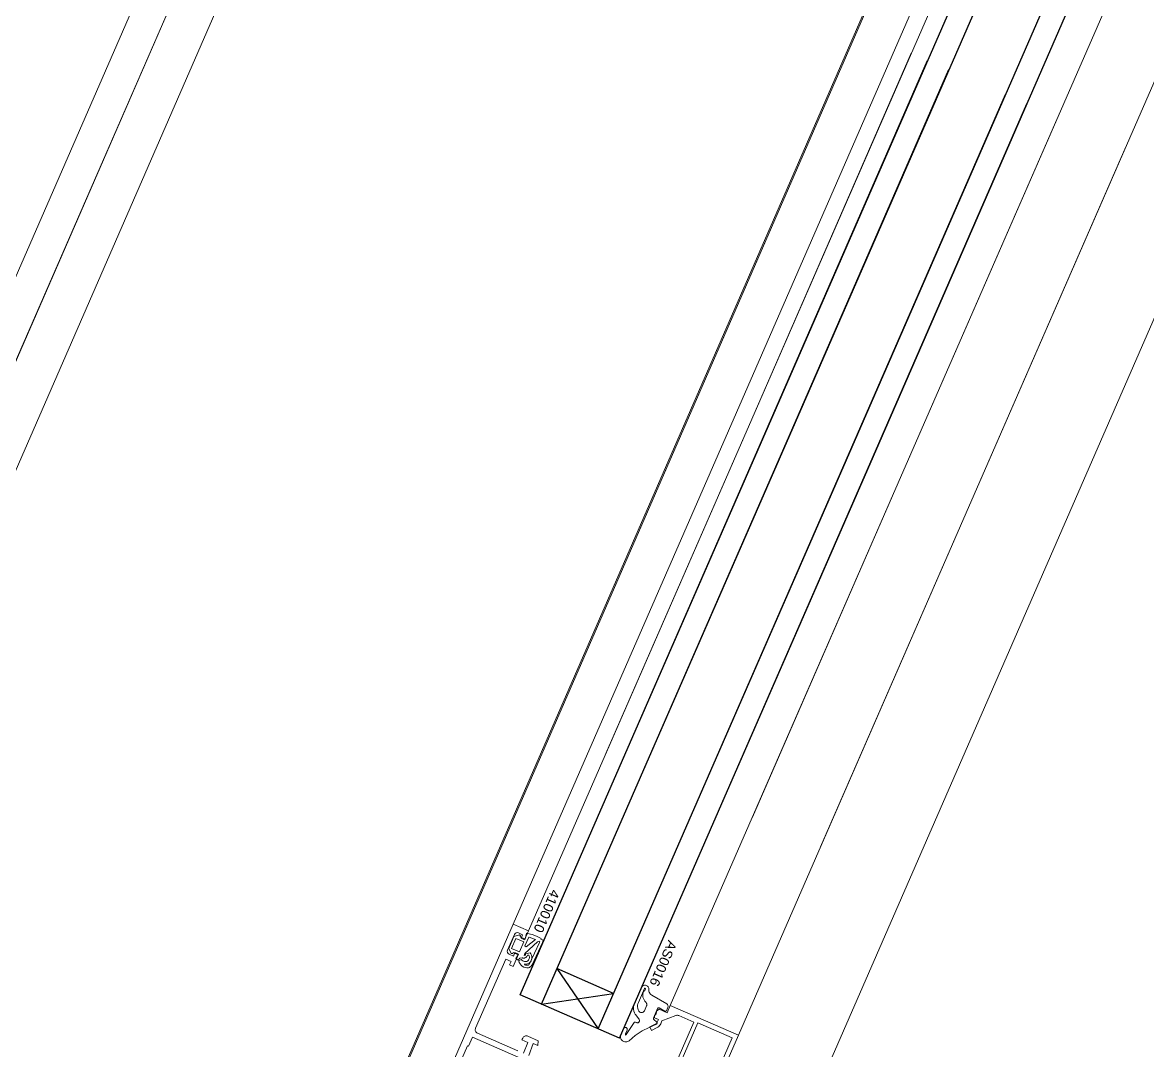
# Model space of a CAD drawing. Header units: millimetres. Extents: x -37281 to 954596, y -59787 to 956680.
# Drawn here: x 866875.1 to 867165.9, y -21395.5 to -21129.8 of the extents above; entities that cross this region are included whole.
import ezdxf
from ezdxf.enums import TextEntityAlignment as Align

# ---------------------------------------------------------------- set-up
doc = ezdxf.new("R2010")
doc.units = ezdxf.units.MM
doc.header["$MEASUREMENT"] = 0
doc.linetypes.add('Dot & Dashed', pattern=[670.277762, 352.777767, -176.388884, 0, -141.111112])
doc.linetypes.add('Double Dashed', pattern=[1093.611073, 529.166651, -211.666656, 141.111112, -211.666656])
for name, color, linetype, lineweight in [('0_Pen_No__2', 8, 'Continuous', 15), ('0_Pen_No__5', 7, 'Continuous', 25), ('0_Pen_No__7', 7, 'Continuous', 35), ('0_Pen_No__9', 7, 'Continuous', 13), ('New_A-20-M_Floor_Slab_Pen_No__89', 8, 'Continuous', 20), ('New_A-20-M_Roof_Pen_No__93', 8, 'Continuous', 13), ('New_A-25-M_Curtain_Wall_Pen_No__90', 8, 'Continuous', 20), ('New_A-25-M_Wall_Ext_Pen_No__87', 8, 'Continuous', 20), ('New_ArchiCAD Windows_Pen_No__3', 7, 'Continuous', 18), ('New_ArchiCAD Zone Stamps_Pen_No__9', 7, 'Continuous', 13)]:
    doc.layers.add(name, color=color, linetype=linetype, lineweight=lineweight)
for name, color, linetype in [('New_A-15-MG_Structural_Grid_Phase_2', 7, 'Continuous'), ('New_A-20-M_Floor_Slab', 7, 'Continuous'), ('New_A-20-M_Roof', 7, 'Continuous'), ('New_A-25-M_Curtain_Wall', 7, 'Continuous'), ('New_A-25-M_Wall_Ext', 7, 'Continuous'), ('New_A-35-M_FFE-Zone', 7, 'Continuous'), ('New_ArchiCAD Windows', 7, 'Continuous')]:
    doc.layers.add(name, color=color, linetype=linetype)
for name, color, linetype, lineweight, true_color in [('New_A-15-MG_Structural_Grid_Phase_2_Pen_No__222', 7, 'Continuous', 13, 0x65af33), ('New_A-25-M_Curtain_Wall_Pen_No__69', 7, 'Continuous', 20, 0x606060), ('New_A-35-M_FFE-Zone_Pen_No__74', 7, 'Continuous', 20, 0x606060)]:
    doc.layers.add(name, color=color, linetype=linetype, lineweight=lineweight, true_color=true_color)
doc.styles.add('GENERATED_STYLE_2', font='')
doc.styles.add('GENERATED_STYLE_3', font='')
doc.styles.add('GENERATED_STYLE_4', font='')
doc.styles.get('GENERATED_STYLE_2').set_extended_font_data('Arial', bold=True)
doc.styles.get('GENERATED_STYLE_3').set_extended_font_data('Arial')
doc.styles.get('GENERATED_STYLE_4').set_extended_font_data('Swis721 BT')

# ---------------------------------------------------------------- blocks, each defined once
blk = doc.blocks.new('Wall_243_2', base_point=(874395.1, -4631.3))
at = {"layer": 'New_A-25-M_Wall_Ext_Pen_No__87', "linetype": 'Continuous', "flags": 128}
for points in [[(874303.43, -4591.33), (866444.97, -22613.27)], [(866536.64, -22653.24), (874395.1, -4631.3)]]:
    blk.add_lwpolyline(points, dxfattribs=at)
blk = doc.blocks.new('Wall_245_2', base_point=(874285.09, -4632.6))
at = {"layer": 'New_A-25-M_Wall_Ext_Pen_No__87', "linetype": 'Continuous', "flags": 128}
for points in [[(869017.03, -16301.13), (866293.44, -22547.19)], [(866444.68, -22613.14), (869168.27, -16367.08)]]:
    blk.add_lwpolyline(points, dxfattribs=at)
blk = doc.blocks.new('Single Office_INB 2105_84_2', base_point=(865013.57, -21058.46))
at = {"layer": 'New_A-35-M_FFE-Zone_Pen_No__74', "linetype": 'Continuous'}
blk.add_line((866232.68, -22686.52), (867138.58, -20609.01), dxfattribs=at)
at = {"layer": 'New_ArchiCAD Zone Stamps_Pen_No__9'}
for tag, height, style, p in [('ROOM_NAME', 250, 'GENERATED_STYLE_2', (864076.76, -19453.51)), ('zoneNameLine2', 250, 'GENERATED_STYLE_2', (863888.33, -19885.64)), ('ROOM_NUMBER', 200, 'GENERATED_STYLE_3', (863699.9, -20306.35)), ('measuredAreaCode', 200, 'GENERATED_STYLE_3', (863542.87, -20666.46)), ('DUMMY_649', 200, 'GENERATED_STYLE_3', (863850.28, -20800.5)), ('DUMMY_650', 200, 'GENERATED_STYLE_3', (864199.79, -20952.9)), ('DUMMY_651', 133.33, 'GENERATED_STYLE_3', (864479.08, -21059.45))]:
    blk.add_attdef(tag, text='', height=height, rotation=336.4404, dxfattribs=dict(at, style=style)).set_placement(p, align=Align.TOP_LEFT)
blk = doc.blocks.new('Slab_14_2', base_point=(829422.85, -33019.01))
at = {"layer": 'New_A-20-M_Floor_Slab_Pen_No__89', "linetype": 'Continuous', "flags": 128}
blk.add_lwpolyline([(875235.59, -26822.78), (866165.91, -22867.95), (874174.16, -4502.51), (868527.24, -2040.17), (868435.45, -2000.14), (866447.92, -6558.18), (861160.52, -4252.62), (853558.92, -11326.43), (853176.07, -10915.01), (829422.85, -33019.01)], dxfattribs=at)
blk = doc.blocks.new('Slab_18_2', base_point=(875235.59, -26822.78))
at = {"layer": 'New_A-20-M_Floor_Slab_Pen_No__89', "linetype": 'Continuous', "flags": 128}
blk.add_lwpolyline([(875235.59, -26822.78), (866165.91, -22867.95), (874174.16, -4502.51), (883243.83, -8457.33)], close=True, dxfattribs=at)
blk = doc.blocks.new('Triple Window 19_2')
at = {"layer": 'New_ArchiCAD Windows_Pen_No__3', "linetype": 'Continuous'}
for p, q in [((-1175, 165), (1175, 165)), ((-182, 0), (662.5, 0))]:
    blk.add_line(p, q, dxfattribs=at)
blk = doc.blocks.new('Wall_353_2', base_point=(874468.42, -4712.54))
at = {"layer": 'New_ArchiCAD Windows', "color": 251, "linetype": 'Continuous', "lineweight": 20, "true_color": 0x606060, "xscale": -1, "zscale": 1000, "rotation": 66.44041158399281}
blk.add_blockref('Triple Window 19_2', (867185.65, -20913.87), dxfattribs=at)
blk = doc.blocks.new('Morph_2_2', base_point=(864302.5, 0))
at = {"layer": 'New_A-20-M_Roof_Pen_No__93', "linetype": 'Continuous', "flags": 128}
blk.add_lwpolyline([(866367.03, -22792.01), (874315.32, -4564.06)], dxfattribs=at)
blk = doc.blocks.new('Beam_8_2', base_point=(874303.43, -4591.33))
at = {"layer": 'New_A-25-M_Curtain_Wall_Pen_No__69', "linetype": 'Dot & Dashed'}
blk.add_line((874303.43, -4591.33), (866444.97, -22613.27), dxfattribs=at)
at = {"layer": 'New_A-25-M_Curtain_Wall_Pen_No__90', "linetype": 'Continuous'}
blk.add_line((874303.43, -4591.33), (866444.97, -22613.27), dxfattribs=at)
blk = doc.blocks.new('Standard grid marker_19')
at = {"layer": 'New_A-15-MG_Structural_Grid_Phase_2_Pen_No__222', "linetype": 'Double Dashed'}
blk.add_line((948.58, 0), (36650.52, 0), dxfattribs=at)
at = {"layer": 'New_A-15-MG_Structural_Grid_Phase_2_Pen_No__222', "style": 'GENERATED_STYLE_4'}
for tag, p in [('AC_MarkerText_1_0', (-500, -588.26)), ('AC_MarkerText_1_1', (38099.1, -588.26))]:
    blk.add_attdef(tag, text='', height=350, rotation=90, dxfattribs=at).set_placement(p, align=Align.MIDDLE_CENTER)

msp = doc.modelspace()

# ---------------------------------------------------------------- linework, layer by layer
at = {"layer": '0_Pen_No__2', "linetype": 'Continuous', "flags": 128}
for points in [[(867003.18, -21395.59), (866992.77, -21391.05, -0.414214), (866992.26, -21389.73), (867000.05, -21371.86), (867001.42, -21372.46), (867001.02, -21373.37), (867001.94, -21373.77), (867003.34, -21370.57), (867002.42, -21370.17), (867002.02, -21371.08), (867000.92, -21370.6, -0.414214), (867000.51, -21369.55), (867002.27, -21365.52, -0.414214), (867003.32, -21365.1), (867004.42, -21365.58), (867004.02, -21366.5), (867004.94, -21366.9), (867005.94, -21364.61), (867002, -21362.89), (866938.04, -21509.55)], [(867006.06, -21396.84), (867007.18, -21393.73), (867008.38, -21394.25), (867008.46, -21392.98), (867005.75, -21391.8, 0.414214), (867004.44, -21392.32), (867004.24, -21392.78), (867005.8, -21393.45), (867004.6, -21396.2)]]:
    msp.add_lwpolyline(points, format="xyb", dxfattribs=at)
for points in [[(867051.51, -21411.47), (867060.18, -21391.58), (867042.58, -21383.9), (867041.78, -21385.73), (867039.67, -21384.82), (867038.99, -21385.38), (867039.01, -21385.54), (867039, -21385.71), (867038.97, -21385.87), (867038.92, -21386.02), (867038.83, -21386.16), (867038.73, -21386.29), (867038.61, -21386.4), (867038.47, -21386.49), (867038.49, -21387.03), (867039.5, -21387.47), (867039.04, -21388.52), (867037.25, -21389.41), (867037.7, -21390.3), (867039.16, -21389.58), (867039.4, -21389.44), (867039.62, -21389.26), (867039.81, -21389.06), (867039.97, -21388.83), (867040.1, -21388.59), (867040.42, -21387.87), (867043.98, -21386.47), (867044.13, -21386.42), (867044.29, -21386.4), (867044.45, -21386.4), (867044.6, -21386.43), (867044.75, -21386.49), (867048.67, -21388.19)], [(867048.67, -21388.19), (867041.36, -21404.97)]]:
    msp.add_lwpolyline(points, dxfattribs=at)
msp.add_lwpolyline([(867049.71, -21388.32), (867058.6, -21392.2), (867050.97, -21409.7), (867049.06, -21408.87), (867048.91, -21408.82), (867048.75, -21408.79), (867048.6, -21408.79), (867048.44, -21408.81), (867048.29, -21408.86), (867046.44, -21409.58), (867042.86, -21408.02), (867042.89, -21407.5), (867042.84, -21406.98), (867042.7, -21406.48), (867042.48, -21406.01), (867042.18, -21405.58)], close=True, dxfattribs=at)
msp.add_lwpolyline([(867002.66, -21397), (867004, -21397.58), (867002.26, -21401.57, 0.112281), (867002.09, -21402.46, -0.112281), (867002.01, -21402.9), (866967.37, -21482.33, -0.112281), (866967.1, -21482.69, 0.112281), (866966.57, -21483.42), (866964.83, -21487.41), (866952.27, -21481.93), (866953.27, -21479.64), (866952.99, -21479.52), (866990.17, -21394.28), (866990.44, -21394.4), (866991.44, -21392.1)], format="xyb", close=True, dxfattribs=at)
at = {"layer": '0_Pen_No__5', "linetype": 'Continuous'}
for p, q in [((867267.56, -20776.13), (867067.85, -21234.14)), ((867273.06, -20778.52), (867073.35, -21236.54)), ((867287.73, -20784.92), (867088.01, -21242.94)), ((867293.23, -20787.32), (867093.51, -21245.34)), ((867067.85, -21234.14), (867109.08, -21139.58)), ((867073.35, -21236.54), (867114.58, -21141.97)), ((867088.01, -21242.94), (867129.25, -21148.37)), ((867093.51, -21245.34), (867134.75, -21150.77)), ((867003.76, -21381.11), (867067.85, -21234.14)), ((867067.85, -21234.14), (867030.17, -21320.54)), ((867009.26, -21383.51), (867073.35, -21236.54)), ((867073.35, -21236.54), (867035.67, -21322.93)), ((867023.93, -21389.91), (867088.01, -21242.94)), ((867088.01, -21242.94), (867050.34, -21329.33)), ((867029.43, -21392.3), (867093.51, -21245.34)), ((867093.51, -21245.34), (867055.84, -21331.73)), ((867027.92, -21380.74), (867013.26, -21374.34)), ((867013.26, -21374.34), (867023.93, -21389.91)), ((867029.43, -21392.3), (867003.76, -21381.11)), ((867009.26, -21383.51), (867027.92, -21380.74))]:
    msp.add_line(p, q, dxfattribs=at)
at = {"layer": '0_Pen_No__9', "linetype": 'Continuous'}
for p, q in [((867253.01, -20787.24), (867059.69, -21230.59)), ((867256.95, -20788.95), (867063.63, -21232.3)), ((867296.02, -20802.67), (867101.49, -21248.81)), ((867313.62, -20810.35), (867119.09, -21256.49)), ((867063.63, -21232.3), (867104.86, -21137.74)), ((867101.49, -21248.81), (867142.72, -21154.25)), ((867119.09, -21256.49), (867160.32, -21161.92)), ((867002, -21362.89), (867059.69, -21230.59)), ((867005.94, -21364.61), (867063.63, -21232.3)), ((867063.63, -21232.3), (867025.96, -21318.7)), ((867042.58, -21383.9), (867101.49, -21248.81)), ((867101.49, -21248.81), (867063.82, -21335.2)), ((867060.18, -21391.58), (867119.09, -21256.49)), ((867119.09, -21256.49), (867081.41, -21342.88))]:
    msp.add_line(p, q, dxfattribs=at)
at = {"layer": '0_Pen_No__9', "linetype": 'Continuous', "flags": 128}
for points in [[(867006.85, -21373.33), (867009.51, -21367.56), (867009.73, -21366.98), (867009.15, -21366.75), (867009.22, -21366.59), (867009.07, -21366.5), (867007.99, -21365.93), (867006.85, -21365.51), (867005.66, -21365.24), (867005.38, -21365.2), (867005.05, -21366.73), (867003.74, -21366.16), (867003.86, -21365.88), (867003.62, -21365.61), (867002.15, -21366.04), (867000.81, -21369.1), (867001.49, -21370.47), (867001.86, -21370.46), (867001.98, -21370.19), (867003.29, -21370.76), (867002.64, -21371.7), (867003.29, -21372.16), (867003.66, -21371.63), (867004.28, -21371.54), (867004.39, -21371.59), (867004.5, -21371.63), (867004.62, -21371.64), (867004.74, -21371.64), (867004.86, -21371.61), (867004.97, -21371.57), (867005.07, -21371.51), (867005.23, -21371.43), (867005.38, -21371.32), (867005.5, -21371.19), (867005.6, -21371.04), (867005.67, -21370.87), (867006.04, -21370.86), (867006.12, -21371.08), (867006.15, -21371.3), (867006.16, -21371.52), (867006.12, -21371.75), (867006.06, -21371.96), (867005.96, -21372.17), (867005.87, -21372.27), (867005.77, -21372.36), (867005.65, -21372.43), (867005.52, -21372.48), (867005.39, -21372.5), (867005.26, -21372.5), (867005.12, -21372.48), (867004.89, -21372.46), (867004.66, -21372.4), (867004.44, -21372.3), (867004.23, -21372.18), (867004.05, -21372.02), (867003.4, -21372.36), (867003.54, -21372.76), (867003.75, -21373.12), (867004.02, -21373.45), (867004.33, -21373.72), (867004.69, -21373.94), (867005.08, -21374.09), (867005.5, -21374.18), (867005.74, -21374.16), (867005.97, -21374.1), (867006.19, -21374.01), (867006.4, -21373.88), (867006.58, -21373.73), (867006.73, -21373.54)], [(867004.7, -21367.45), (867002.68, -21366.57), (867001.56, -21369.14), (867003.58, -21370.02)], [(867008.8, -21367.55), (867006.18, -21373.14), (867006.09, -21373.25), (867005.97, -21373.34), (867005.85, -21373.41), (867005.71, -21373.46), (867005.57, -21373.49), (867005.42, -21373.49), (867005.28, -21373.47), (867005.14, -21373.43), (867005.01, -21373.37), (867004.89, -21373.28), (867004.96, -21373.13), (867005.2, -21373.17), (867005.44, -21373.17), (867005.67, -21373.13), (867005.89, -21373.05), (867006.1, -21372.94), (867006.29, -21372.79), (867006.45, -21372.62), (867006.61, -21372.3), (867006.71, -21371.95), (867006.76, -21371.6), (867006.75, -21371.24), (867006.69, -21370.89), (867006.56, -21370.55), (867006.39, -21370.24), (867005.15, -21370.54), (867005.13, -21370.85), (867004.84, -21370.98), (867004.96, -21370.39), (867008.26, -21367.4), (867008.76, -21367.25), (867008.88, -21367.39)], [(867006.12, -21366.25), (867006, -21366.22), (867005.01, -21368.48), (867005.32, -21368.71), (867007.74, -21366.8), (867007.5, -21366.7)], [(867041.68, -21383.45), (867041.77, -21383.54), (867041.86, -21383.64), (867041.92, -21383.76), (867041.97, -21383.88), (867041.99, -21384.01), (867041.99, -21384.15), (867041.97, -21384.28), (867041.93, -21384.4), (867041.57, -21385.21), (867041.55, -21385.25), (867041.52, -21385.29), (867041.48, -21385.33), (867041.44, -21385.35), (867041.39, -21385.37), (867041.34, -21385.39), (867041.29, -21385.39), (867041.24, -21385.38), (867041.19, -21385.37), (867041.15, -21385.35), (867039.73, -21384.52), (867039.69, -21384.49), (867039.64, -21384.48), (867039.59, -21384.48), (867039.54, -21384.48), (867039.49, -21384.49), (867039.44, -21384.51), (867039.4, -21384.54), (867039.36, -21384.57), (867039.33, -21384.61), (867039.31, -21384.66), (867038.23, -21387.12), (867038.22, -21387.16), (867038.21, -21387.21), (867038.21, -21387.26), (867038.21, -21387.3), (867038.22, -21387.34), (867038.24, -21387.39), (867038.27, -21387.42), (867038.3, -21387.46), (867039.07, -21388.2), (867039.11, -21388.23), (867039.13, -21388.28), (867039.15, -21388.32), (867039.17, -21388.37), (867039.17, -21388.42), (867039.16, -21388.47), (867039.15, -21388.52), (867039.13, -21388.56), (867039.1, -21388.61), (867039.06, -21388.64), (867039.02, -21388.67), (867038.98, -21388.69), (867037.16, -21389.57), (867035.28, -21390.46), (867033.53, -21391.6), (867031.96, -21392.98), (867031.77, -21393.11), (867031.55, -21393.21), (867031.32, -21393.28), (867031.08, -21393.3), (867030.84, -21393.28), (867030.61, -21393.22), (867030.39, -21393.13), (867030.19, -21392.99), (867030.02, -21392.83), (867029.88, -21392.63), (867029.77, -21392.42), (867029.7, -21392.19), (867029.67, -21391.95), (867029.68, -21391.72), (867030.51, -21389.83), (867030.55, -21389.75), (867030.6, -21389.69), (867030.66, -21389.63), (867030.73, -21389.59), (867030.8, -21389.55), (867030.88, -21389.53), (867030.96, -21389.52), (867031.05, -21389.53), (867031.13, -21389.55), (867031.2, -21389.58), (867031.27, -21389.63), (867031.33, -21389.69), (867031.38, -21389.75), (867031.42, -21389.82), (867031.45, -21389.9), (867031.46, -21389.98), (867031.46, -21390.06), (867031.45, -21390.15), (867031.42, -21390.22), (867031, -21391.2), (867030.98, -21391.24), (867030.97, -21391.29), (867030.97, -21391.34), (867030.98, -21391.39), (867030.99, -21391.43), (867031.01, -21391.47), (867031.04, -21391.51), (867031.08, -21391.49), (867031.12, -21391.47), (867031.15, -21391.44), (867031.18, -21391.4), (867033.27, -21388.26), (867033.32, -21388.2), (867033.39, -21388.17), (867033.43, -21388.16), (867033.48, -21388.15), (867033.53, -21388.15), (867033.57, -21388.16), (867033.62, -21388.17), (867033.9, -21388.3), (867033.98, -21388.33), (867034.07, -21388.34), (867034.16, -21388.34), (867034.24, -21388.32), (867034.32, -21388.29), (867034.4, -21388.24), (867034.46, -21388.18), (867034.52, -21388.12), (867034.56, -21388.04), (867034.59, -21387.96), (867034.6, -21387.87), (867034.6, -21387.78), (867034.56, -21387.47), (867034.55, -21387.43), (867034.54, -21387.39), (867034.52, -21387.35), (867034.49, -21387.31), (867033.56, -21386.22), (867033.52, -21386.17), (867033.49, -21386.11), (867033.35, -21385.79), (867033.18, -21385.32), (867033.09, -21384.83), (867033.09, -21384.32), (867033.17, -21383.83), (867033.33, -21383.35), (867035.13, -21379.23), (867035.2, -21379.09), (867035.31, -21378.96), (867035.43, -21378.84), (867035.57, -21378.75), (867035.72, -21378.69), (867035.88, -21378.65), (867036.05, -21378.63), (867036.21, -21378.65), (867036.37, -21378.69), (867036.52, -21378.76), (867036.66, -21378.85), (867036.78, -21378.96), (867036.88, -21379.09), (867036.96, -21379.24), (867037.01, -21379.4), (867037.04, -21379.56), (867037.04, -21379.73), (867037.03, -21379.97), (867037.07, -21380.21), (867037.15, -21380.44), (867037.26, -21380.66), (867037.4, -21380.85), (867037.57, -21381.02), (867037.77, -21381.16)], [(867035.89, -21385.24), (867035.82, -21385.36), (867035.74, -21385.46), (867035.64, -21385.55), (867035.53, -21385.63), (867035.4, -21385.68), (867035.27, -21385.71), (867035.14, -21385.72), (867035, -21385.7), (867034.87, -21385.67), (867034.75, -21385.61), (867034.64, -21385.53), (867034.54, -21385.43), (867034.47, -21385.32), (867034.29, -21384.97), (867034.18, -21384.6), (867034.13, -21384.21), (867034.13, -21383.81), (867034.2, -21383.43), (867034.33, -21383.06), (867035.88, -21379.51), (867035.89, -21379.48), (867035.91, -21379.47), (867035.92, -21379.45), (867035.94, -21379.43), (867035.97, -21379.42), (867035.99, -21379.42), (867036.02, -21379.42), (867036.04, -21379.42), (867036.06, -21379.42), (867036.09, -21379.43), (867036.11, -21379.45), (867036.13, -21379.46), (867036.14, -21379.48), (867036.15, -21379.51), (867036.16, -21379.53), (867036.17, -21379.55), (867036.17, -21379.58), (867036.16, -21379.6), (867036.15, -21379.63), (867036.01, -21379.96), (867035.99, -21380), (867035.96, -21380.04), (867035.93, -21380.07), (867035.89, -21380.1), (867035.85, -21380.12), (867035.8, -21380.13), (867035.76, -21380.14), (867035.71, -21380.14), (867035.67, -21380.22), (867035.55, -21380.59), (867035.48, -21380.96), (867035.47, -21381.35), (867035.52, -21381.73), (867035.62, -21382.1), (867035.79, -21382.45), (867036, -21382.77), (867036.26, -21383.05), (867036.34, -21383.14), (867036.41, -21383.24), (867036.46, -21383.35), (867036.5, -21383.47), (867036.51, -21383.59), (867036.51, -21383.72), (867036.49, -21383.84), (867036.45, -21383.95)]]:
    msp.add_lwpolyline(points, close=True, dxfattribs=at)

# ---------------------------------------------------------------- block references
at = {"layer": 'New_A-15-MG_Structural_Grid_Phase_2', "color": 8, "linetype": 'Continuous', "lineweight": 15, "zscale": 1000, "rotation": 246.440411583993}
msp.add_blockref('Standard grid marker_19', (876481.97, 840.07), dxfattribs=at)
at = {"layer": 'New_A-20-M_Floor_Slab', "color": 8, "linetype": 'Continuous', "lineweight": 20}
for name, p in [('Slab_14_2', (829422.85, -33019.01)), ('Slab_18_2', (875235.59, -26822.78))]:
    msp.add_blockref(name, p, dxfattribs=at)
at = {"layer": 'New_A-20-M_Roof', "linetype": 'Continuous', "lineweight": 0}
msp.add_blockref('Morph_2_2', (864302.5, 0), dxfattribs=at)
at = {"layer": 'New_A-25-M_Curtain_Wall', "color": 8, "lineweight": 20}
msp.add_blockref('Beam_8_2', (874303.43, -4591.33), dxfattribs=at)
at = {"layer": 'New_A-25-M_Wall_Ext', "color": 250, "lineweight": 50, "true_color": 0x2a2a2a}
for name, p in [('Wall_245_2', (874285.09, -4632.6)), ('Wall_353_2', (874468.42, -4712.54)), ('Wall_243_2', (874395.1, -4631.3))]:
    msp.add_blockref(name, p, dxfattribs=at)
at = {"layer": 'New_A-35-M_FFE-Zone', "linetype": 'Continuous'}
msp.add_blockref('Single Office_INB 2105_84_2', (865013.57, -21058.46), dxfattribs=at)

# ---------------------------------------------------------------- texts
at = {"layer": '0_Pen_No__7', "linetype": 'Continuous', "char_height": 2.5, "attachment_point": 7, "rotation": 246.4404, "style": 'GENERATED_STYLE_3'}
for s, insert in [('\\A1;{\\fArial|b0|i0|c0|p34;410010}', (867011.8, -21353.64)), ('\\A1;{\\fArial|b0|i0|c0|p34;AS0016}', (867042.07, -21366.79))]:
    msp.add_mtext(s, dxfattribs=dict(at, insert=insert))

doc.saveas('drawing.dxf')
